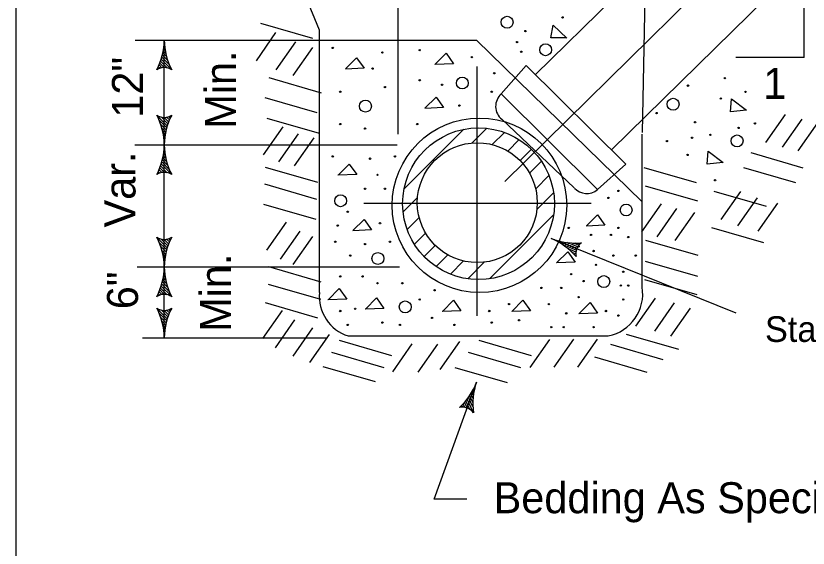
# Model space of a CAD drawing. Extents: x -1256 to -1024, y 1680 to 1979.
# Drawn here: x -1256 to -1163.3, y 1784.2 to 1846.5 of the extents above; entities that cross this region are included whole.
import ezdxf

# ---------------------------------------------------------------- set-up
doc = ezdxf.new("R2010")
doc.units = 0
doc.layers.add('1', color=7, linetype='Continuous')

msp = doc.modelspace()

# ---------------------------------------------------------------- linework, layer by layer
at = {"layer": '1'}
for p, q in [((-1198.773, 1827.133), (-1136.925, 1888.125)), ((-1236.863, 1884.374), (-1220.493, 1844.88)), ((-1211.25, 1832.654), (-1211.25, 1872.074)), ((-1195.22, 1839.632), (-1170.687, 1863.708)), ((-1186.325, 1830.838), (-1161.929, 1854.78)), ((-1163.784, 1841.623), (-1163.784, 1850.747)), ((-1182.396, 1849.567), (-1182.729, 1832.868)), ((-1221.218, 1843.869), (-1227.33, 1845.634)), ((-1225.582, 1844.551), (-1227.873, 1841.27)), ((-1220.457, 1814.149), (-1220.457, 1844.88)), ((-1242.025, 1843.688), (-1220.566, 1843.688)), ((-1238.61, 1831.425), (-1238.61, 1843.688)), ((-1220.566, 1843.688), (-1202.115, 1843.688)), ((-1202.115, 1843.688), (-1182.729, 1824.755)), ((-1238.509, 1842.539), (-1238.676, 1842.705)), ((-1238.56, 1842.894), (-1238.647, 1842.977)), ((-1238.596, 1843.235), (-1238.625, 1843.267)), ((-1223.255, 1843.47), (-1225.546, 1840.19)), ((-1221.291, 1842.821), (-1223.581, 1839.541)), ((-1238.212, 1841.314), (-1238.828, 1841.93)), ((-1238.342, 1841.756), (-1238.77, 1842.18)), ((-1238.444, 1842.158), (-1238.719, 1842.441)), ((-1238.886, 1840.447), (-1239.212, 1840.773)), ((-1238.603, 1840.476), (-1239.125, 1840.995)), ((-1238.248, 1840.429), (-1239.038, 1841.219)), ((-1237.762, 1840.248), (-1238.965, 1841.451)), ((-1238.023, 1840.817), (-1238.893, 1841.687)), ((-1163.784, 1841.623), (-1171.773, 1841.623)), ((-1239.342, 1840.288), (-1239.408, 1840.353)), ((-1239.125, 1840.378), (-1239.306, 1840.563)), ((-1202.006, 1811.408), (-1202.006, 1840.589)), ((-1199.208, 1837.377), (-1196.293, 1840.697)), ((-1196.293, 1840.697), (-1184.621, 1829.152)), ((-1220.232, 1837.486), (-1226.344, 1839.251)), ((-1199.208, 1837.377), (-1187.963, 1826.198)), ((-1220.711, 1835.177), (-1226.822, 1836.942)), ((-1239.458, 1834.865), (-1238.255, 1833.661)), ((-1239.197, 1834.296), (-1238.32, 1833.426)), ((-1238.965, 1834.684), (-1238.175, 1833.893)), ((-1238.618, 1834.636), (-1238.096, 1834.118)), ((-1238.335, 1834.665), (-1238.009, 1834.339)), ((-1238.096, 1834.734), (-1237.914, 1834.549)), ((-1237.878, 1834.825), (-1237.813, 1834.76)), ((-1220.457, 1832.759), (-1226.568, 1834.524)), ((-1190.66, 1826.375), (-1199.135, 1834.419)), ((-1166.003, 1834.96), (-1168.294, 1831.68)), ((-1164.065, 1834.425), (-1166.356, 1831.144)), ((-1239.009, 1833.799), (-1238.386, 1833.183)), ((-1224.749, 1833.549), (-1227.04, 1830.268)), ((-1162.228, 1833.985), (-1164.519, 1830.704)), ((-1238.871, 1833.357), (-1238.444, 1832.933)), ((-1238.777, 1832.955), (-1238.494, 1832.672)), ((-1238.705, 1832.574), (-1238.538, 1832.407)), ((-1222.965, 1832.719), (-1225.256, 1829.438)), ((-1210.568, 1826.263), (-1203.587, 1833.241)), ((-1202.622, 1831.646), (-1200.904, 1833.361)), ((-1200.252, 1831.45), (-1198.824, 1832.875)), ((-1182.729, 1824.755), (-1182.729, 1832.672)), ((-1238.654, 1832.219), (-1238.574, 1832.135)), ((-1238.625, 1831.878), (-1238.596, 1831.845)), ((-1221.109, 1832.251), (-1223.4, 1828.971)), ((-1198.439, 1830.7), (-1197.113, 1832.03)), ((-1242.061, 1831.425), (-1211.358, 1831.425)), ((-1238.56, 1830.631), (-1238.647, 1830.714)), ((-1238.596, 1830.972), (-1238.625, 1831.004)), ((-1238.61, 1817.143), (-1238.61, 1831.425)), ((-1197.004, 1829.576), (-1195.677, 1830.899)), ((-1238.212, 1829.051), (-1238.828, 1829.667)), ((-1238.342, 1829.493), (-1238.77, 1829.917)), ((-1238.444, 1829.895), (-1238.719, 1830.178)), ((-1238.509, 1830.276), (-1238.676, 1830.442)), ((-1163.886, 1828.707), (-1169.998, 1830.473)), ((-1238.603, 1828.213), (-1239.125, 1828.732)), ((-1238.248, 1828.166), (-1239.038, 1828.956)), ((-1237.762, 1827.985), (-1238.965, 1829.188)), ((-1238.023, 1828.554), (-1238.893, 1829.424)), ((-1220.638, 1827.024), (-1226.75, 1828.79)), ((-1195.902, 1828.112), (-1194.51, 1829.504)), ((-1184.621, 1829.152), (-1187.963, 1826.198)), ((-1176.393, 1826.988), (-1182.504, 1828.753)), ((-1164.74, 1826.97), (-1170.851, 1828.735)), ((-1239.342, 1828.025), (-1239.408, 1828.09)), ((-1239.125, 1828.115), (-1239.306, 1828.3)), ((-1238.886, 1828.184), (-1239.212, 1828.51)), ((-1195.177, 1826.27), (-1193.625, 1827.829)), ((-1220.747, 1825.041), (-1226.858, 1826.807)), ((-1176.211, 1824.824), (-1182.323, 1826.589)), ((-1168.19, 1824.204), (-1174.301, 1825.969)), ((-1171.245, 1825.973), (-1173.536, 1822.692)), ((-1210.684, 1823.581), (-1208.988, 1825.277)), ((-1195.039, 1823.849), (-1193.082, 1825.806)), ((-1169.281, 1825.215), (-1171.572, 1821.935)), ((-1220.856, 1822.696), (-1226.967, 1824.461)), ((-1215.288, 1824.61), (-1188.696, 1824.61)), ((-1180.511, 1824.534), (-1182.802, 1821.253)), ((-1182.729, 1814.794), (-1182.729, 1824.755)), ((-1166.917, 1824.603), (-1169.208, 1821.322)), ((-1200.563, 1815.758), (-1193.082, 1823.24)), ((-1178.727, 1823.958), (-1181.018, 1820.677)), ((-1176.617, 1823.523), (-1178.908, 1820.242)), ((-1224.35, 1822.37), (-1226.641, 1819.089)), ((-1210.198, 1821.5), (-1208.792, 1822.906)), ((-1222.748, 1821.322), (-1225.039, 1818.042)), ((-1168.483, 1819.955), (-1174.595, 1821.721)), ((-1239.458, 1820.583), (-1238.255, 1819.379)), ((-1238.965, 1820.402), (-1238.175, 1819.611)), ((-1238.096, 1820.452), (-1237.914, 1820.267)), ((-1237.878, 1820.543), (-1237.813, 1820.478)), ((-1221.291, 1820.71), (-1223.581, 1817.429)), ((-1209.357, 1819.785), (-1208.045, 1821.098)), ((-1171.731, 1811.749), (-1193.364, 1820.463)), ((-1239.197, 1820.014), (-1238.32, 1819.144)), ((-1239.009, 1819.517), (-1238.386, 1818.901)), ((-1238.618, 1820.354), (-1238.096, 1819.836)), ((-1238.335, 1820.383), (-1238.009, 1820.057)), ((-1208.226, 1818.35), (-1206.922, 1819.658)), ((-1192.937, 1820.307), (-1192.98, 1820.293)), ((-1192.61, 1820.209), (-1192.719, 1820.162)), ((-1192.262, 1820.122), (-1192.48, 1820.032)), ((-1191.885, 1820.046), (-1192.248, 1819.89)), ((-1191.472, 1819.988), (-1192.03, 1819.749)), ((-1191.016, 1819.945), (-1191.82, 1819.604)), ((-1190.486, 1819.934), (-1191.617, 1819.452)), ((-1189.856, 1819.963), (-1191.422, 1819.3)), ((-1190.211, 1819.579), (-1191.24, 1819.14)), ((-1176.175, 1818.477), (-1182.287, 1820.242)), ((-1238.871, 1819.075), (-1238.444, 1818.651)), ((-1238.777, 1818.672), (-1238.494, 1818.39)), ((-1206.827, 1817.183), (-1205.457, 1818.556)), ((-1190.385, 1819.271), (-1191.059, 1818.981)), ((-1190.465, 1818.995), (-1190.885, 1818.817)), ((-1190.494, 1818.749), (-1190.726, 1818.651)), ((-1238.705, 1818.292), (-1238.538, 1818.125)), ((-1238.654, 1817.937), (-1238.574, 1817.853)), ((-1205.153, 1816.298), (-1203.616, 1817.835)), ((-1203.13, 1815.754), (-1201.194, 1817.694)), ((-1190.486, 1818.517), (-1190.573, 1818.48)), ((-1176.211, 1816.026), (-1182.323, 1817.792)), ((-1241.771, 1817.143), (-1211.105, 1817.143)), ((-1238.625, 1817.596), (-1238.596, 1817.563)), ((-1238.596, 1816.69), (-1238.625, 1816.722)), ((-1238.61, 1808.845), (-1238.61, 1817.143)), ((-1220.268, 1815.374), (-1226.38, 1817.139)), ((-1238.444, 1815.613), (-1238.719, 1815.896)), ((-1238.509, 1815.994), (-1238.676, 1816.16)), ((-1238.56, 1816.349), (-1238.647, 1816.432)), ((-1237.762, 1813.703), (-1238.965, 1814.906)), ((-1238.023, 1814.272), (-1238.893, 1815.142)), ((-1238.212, 1814.768), (-1238.828, 1815.385)), ((-1238.342, 1815.211), (-1238.77, 1815.635)), ((-1220.305, 1813.319), (-1226.416, 1815.084)), ((-1176.284, 1813.862), (-1182.396, 1815.628)), ((-1239.125, 1813.833), (-1239.306, 1814.018)), ((-1238.886, 1813.902), (-1239.212, 1814.228)), ((-1238.603, 1813.931), (-1239.125, 1814.449)), ((-1238.248, 1813.884), (-1239.038, 1814.674)), ((-1239.342, 1813.743), (-1239.408, 1813.808)), ((-1181.199, 1813.496), (-1183.49, 1810.216)), ((-1239.458, 1812.285), (-1238.255, 1811.082)), ((-1238.965, 1812.104), (-1238.175, 1811.314)), ((-1238.618, 1812.057), (-1238.096, 1811.539)), ((-1238.335, 1812.086), (-1238.009, 1811.76)), ((-1238.096, 1812.155), (-1237.914, 1811.97)), ((-1237.878, 1812.246), (-1237.813, 1812.18)), ((-1220.638, 1811.154), (-1226.75, 1812.92)), ((-1178.981, 1812.92), (-1181.272, 1809.639)), ((-1177.125, 1812.307), (-1179.416, 1809.027)), ((-1239.197, 1811.716), (-1238.32, 1810.846)), ((-1239.009, 1811.22), (-1238.386, 1810.603)), ((-1224.821, 1812.053), (-1227.112, 1808.773)), ((-1238.871, 1810.777), (-1238.444, 1810.353)), ((-1238.777, 1810.375), (-1238.494, 1810.092)), ((-1223.364, 1810.937), (-1225.655, 1807.656)), ((-1238.705, 1809.995), (-1238.538, 1809.828)), ((-1238.654, 1809.639), (-1238.574, 1809.556)), ((-1238.625, 1809.299), (-1238.596, 1809.266)), ((-1221.291, 1809.998), (-1223.581, 1806.718)), ((-1241.155, 1808.845), (-1219.543, 1808.845)), ((-1219.326, 1809.241), (-1221.617, 1805.96)), ((-1212.011, 1806.754), (-1218.122, 1808.519)), ((-1217.107, 1809.063), (-1186.687, 1809.063)), ((-1204.08, 1808.41), (-1206.371, 1805.13)), ((-1195.677, 1806.754), (-1201.789, 1808.519)), ((-1193.567, 1808.664), (-1195.858, 1805.384)), ((-1190.769, 1808.7), (-1193.06, 1805.42)), ((-1188, 1808.7), (-1190.291, 1805.42)), ((-1178.43, 1807.475), (-1184.541, 1809.241)), ((-1209.647, 1808.157), (-1211.938, 1804.876)), ((-1206.668, 1808.12), (-1208.959, 1804.84)), ((-1180.286, 1806.286), (-1186.397, 1808.052)), ((-1212.888, 1805.347), (-1219, 1807.113)), ((-1196.91, 1805.347), (-1203.021, 1807.113)), ((-1182.142, 1804.807), (-1188.253, 1806.573)), ((-1213.903, 1803.687), (-1220.015, 1805.453)), ((-1198.476, 1803.582), (-1204.587, 1805.347)), ((-1207.03, 1789.967), (-1202.1, 1803.658)), ((-1202.325, 1802.893), (-1202.376, 1803.002)), ((-1202.238, 1803.227), (-1202.253, 1803.267)), ((-1202.521, 1800.758), (-1203.043, 1801.871)), ((-1202.528, 1801.288), (-1202.898, 1802.078)), ((-1202.506, 1801.748), (-1202.76, 1802.295)), ((-1202.463, 1802.161), (-1202.63, 1802.524)), ((-1202.398, 1802.542), (-1202.499, 1802.756)), ((-1203.703, 1800.722), (-1203.811, 1800.954)), ((-1203.456, 1800.704), (-1203.652, 1801.121)), ((-1203.181, 1800.635), (-1203.5, 1801.298)), ((-1202.869, 1800.472), (-1203.34, 1801.483)), ((-1202.47, 1800.135), (-1203.188, 1801.672)), ((-1203.942, 1800.708), (-1203.978, 1800.791)), ((-1203.239, 1789.967), (-1207.03, 1789.967))]:
    msp.add_line(p, q, dxfattribs=at)
msp.add_lwpolyline([(-1255.959, 1679.691), (-1024.468, 1679.691), (-1024.468, 1979.268), (-1255.959, 1979.268)], close=True, dxfattribs=at)
for points in [[(-1191.563, 1843.924), (-1193.411, 1843.941), (-1193.139, 1845.425), (-1191.545, 1843.922)], [(-1206.958, 1840.839), (-1205.66, 1842.147), (-1204.783, 1840.915), (-1206.98, 1840.828)], [(-1217.412, 1840.299), (-1216.114, 1841.607), (-1215.237, 1840.375), (-1217.434, 1840.288)], [(-1208.125, 1835.706), (-1206.82, 1837.014), (-1205.95, 1835.782), (-1208.139, 1835.695)], [(-1170.543, 1835.494), (-1172.381, 1835.305), (-1172.276, 1836.81), (-1170.524, 1835.493)], [(-1173.292, 1829.373), (-1175.125, 1829.179), (-1175.025, 1830.689), (-1173.268, 1829.367)], [(-1218.282, 1827.872), (-1216.984, 1829.181), (-1216.107, 1827.949), (-1218.304, 1827.862)], [(-1189.254, 1821.931), (-1187.949, 1823.24), (-1187.079, 1822.007), (-1189.268, 1821.92)], [(-1216.542, 1821.391), (-1215.237, 1822.7), (-1214.367, 1821.467), (-1216.556, 1821.38)], [(-1192.734, 1817.61), (-1191.436, 1818.919), (-1190.559, 1817.687), (-1192.755, 1817.6)], [(-1219.442, 1813.29), (-1218.144, 1814.598), (-1217.267, 1813.366), (-1219.464, 1813.279)], [(-1215.092, 1812.209), (-1213.787, 1813.518), (-1212.917, 1812.285), (-1215.107, 1812.198)], [(-1206.088, 1811.941), (-1204.79, 1813.25), (-1203.913, 1812.017), (-1206.11, 1811.93)], [(-1197.961, 1811.941), (-1196.663, 1813.25), (-1195.786, 1812.017), (-1197.983, 1811.93)], [(-1190.124, 1811.669), (-1188.819, 1812.978), (-1187.949, 1811.745), (-1190.138, 1811.658)]]:
    msp.add_lwpolyline(points, dxfattribs=at)
for centre, radius in [((-1198.517, 1845.763), 0.697), ((-1192.037, 1846.335), 0.0797), ((-1196.38, 1844.726), 0.0797), ((-1218.899, 1842.768), 0.0797), ((-1197.345, 1843.439), 0.0797), ((-1194.012, 1842.546), 0.697), ((-1213.092, 1842.228), 0.0797), ((-1208.735, 1842.5), 0.0797), ((-1202.642, 1841.688), 0.0797), ((-1196.863, 1842.313), 0.0797), ((-1214.252, 1840.339), 0.0797), ((-1200.028, 1839.799), 0.0797), ((-1208.735, 1838.987), 0.0797), ((-1203.758, 1838.654), 0.697), ((-1173.063, 1839.238), 0.0797), ((-1212.802, 1838.179), 0.0797), ((-1206.125, 1838.447), 0.0797), ((-1177.367, 1838.348), 0.0797), ((-1218.026, 1837.639), 0.0797), ((-1200.318, 1837.639), 0.0797), ((-1170.644, 1837.616), 0.0797), ((-1215.079, 1835.953), 0.697), ((-1179.104, 1836.171), 0.697), ((-1173.53, 1836.831), 0.0797), ((-1204.092, 1836.019), 0.0797), ((-1181.035, 1835.146), 0.0797), ((-1201.753, 1824.354), 10.208), ((-1218.026, 1833.858), 0.0797), ((-1215.122, 1833.318), 0.0797), ((-1201.862, 1824.535), 8.874), ((-1209.029, 1833.858), 0.0797), ((-1176.539, 1834.061), 0.0797), ((-1171.459, 1833.401), 0.0797), ((-1169.536, 1833.923), 0.0797), ((-1174.742, 1832.594), 0.0797), ((-1171.632, 1831.881), 0.697), ((-1202.004, 1824.658), 7.013), ((-1179.833, 1831.864), 0.0797), ((-1176.89, 1832.255), 0.0797), ((-1218.899, 1830.077), 0.0797), ((-1214.542, 1829.806), 0.0797), ((-1211.639, 1830.077), 0.0797), ((-1177.412, 1830.239), 0.0797), ((-1213.672, 1827.913), 0.0797), ((-1174.208, 1827.274), 0.0797), ((-1215.122, 1826.293), 0.0797), ((-1212.802, 1826.293), 0.0797), ((-1185.51, 1826.025), 0.0797), ((-1217.982, 1824.879), 0.697), ((-1186.674, 1825.213), 0.0797), ((-1184.597, 1823.799), 0.697), ((-1217.156, 1823.592), 0.0797), ((-1213.382, 1822.244), 0.0797), ((-1218.316, 1821.972), 0.0797), ((-1191.317, 1821.704), 0.0797), ((-1185.51, 1821.704), 0.0797), ((-1188.704, 1820.892), 0.0797), ((-1186.384, 1820.892), 0.0797), ((-1184.35, 1820.624), 0.0797), ((-1218.609, 1820.084), 0.0797), ((-1215.122, 1819.812), 0.0797), ((-1212.222, 1820.084), 0.0797), ((-1190.157, 1819.544), 0.0797), ((-1216.866, 1818.463), 0.0797), ((-1213.629, 1818.126), 0.697), ((-1188.414, 1819.003), 0.0797), ((-1186.09, 1818.463), 0.0797), ((-1183.48, 1818.463), 0.0797), ((-1188.124, 1817.383), 0.0797), ((-1218.026, 1816.031), 0.0797), ((-1215.416, 1816.031), 0.0797), ((-1191.027, 1816.303), 0.0797), ((-1187.21, 1815.426), 0.697), ((-1184.93, 1816.571), 0.0797), ((-1213.672, 1815.223), 0.0797), ((-1210.769, 1815.223), 0.0797), ((-1189.577, 1815.491), 0.0797), ((-1185.22, 1814.951), 0.0797), ((-1184.35, 1814.951), 0.0797), ((-1206.995, 1814.411), 0.0797), ((-1194.511, 1814.683), 0.0797), ((-1192.187, 1814.683), 0.0797), ((-1210.435, 1812.457), 0.697), ((-1208.735, 1813.33), 0.0797), ((-1190.157, 1813.602), 0.0797), ((-1184.93, 1813.33), 0.0797), ((-1218.026, 1811.982), 0.0797), ((-1216.286, 1812.25), 0.0797), ((-1200.608, 1811.982), 0.0797), ((-1198.284, 1812.79), 0.0797), ((-1193.641, 1812.79), 0.0797), ((-1186.964, 1811.982), 0.0797), ((-1207.285, 1811.17), 0.0797), ((-1191.607, 1811.71), 0.0797), ((-1185.51, 1811.442), 0.0797), ((-1217.156, 1810.362), 0.0797), ((-1213.092, 1810.63), 0.0797), ((-1211.059, 1810.362), 0.0797), ((-1204.672, 1810.362), 0.0797), ((-1200.318, 1810.63), 0.0797), ((-1197.124, 1810.902), 0.0797), ((-1193.351, 1810.09), 0.0797), ((-1191.897, 1810.09), 0.0797), ((-1188.414, 1810.09), 0.0797)]:
    msp.add_circle(centre, radius, dxfattribs=at)
for centre, radius, start, end in [((-1246.306, 1843.761), 7.699, 332.49312, 359.43439), ((-1230.909, 1843.761), 7.699, 180.5656, 207.50688), ((-1238.608, 1838.899), 1.57, 56.33814, 123.66186), ((-1197.932, 1835.926), 1.929, 131.31549, 231.49256), ((-1246.306, 1831.346), 7.699, 0.5656, 27.50688), ((-1238.608, 1836.208), 1.57, 236.33813, 303.66185), ((-1230.909, 1831.346), 7.699, 152.49312, 179.43439), ((-1246.306, 1831.498), 7.699, 332.49312, 359.43439), ((-1230.909, 1831.498), 7.699, 180.5656, 207.50688), ((-1238.608, 1826.636), 1.57, 56.33814, 123.66186), ((-1189.221, 1827.654), 1.925, 221.7176, 310.73615), ((-1246.306, 1817.064), 7.699, 0.5656, 27.50688), ((-1238.608, 1821.926), 1.57, 236.33813, 303.66185), ((-1230.909, 1817.064), 7.699, 152.49312, 179.43439), ((-1196.313, 1813.348), 7.699, 40.5528, 67.49408), ((-1190.559, 1827.63), 7.699, 248.62529, 275.56657), ((-1188.926, 1818.672), 1.57, 124.39782, 191.72154), ((-1246.306, 1817.216), 7.699, 332.49312, 359.43439), ((-1230.909, 1817.216), 7.699, 180.5656, 207.50688), ((-1238.608, 1812.354), 1.57, 56.33814, 123.66186), ((-1215.607, 1813.693), 4.868, 174.65461, 252.08229), ((-1187.687, 1813.986), 5.026, 281.46447, 9.22064), ((-1246.306, 1808.767), 7.699, 0.5656, 27.50688), ((-1238.608, 1813.629), 1.57, 236.33813, 303.66185), ((-1230.909, 1808.767), 7.699, 152.49312, 179.43439), ((-1209.315, 1806.337), 7.699, 312.67705, 339.61833), ((-1194.829, 1801.117), 7.699, 160.74953, 187.69081), ((-1203.72, 1799.153), 1.57, 36.52207, 103.84579)]:
    msp.add_arc(centre, radius, start, end, dxfattribs=at)

# ---------------------------------------------------------------- texts
for s, p in [('Min.', (-1230.215, 1833.306)), ('12"', (-1241.09, 1834.599)), ('Var.', (-1241.974, 1821.759)), ('Min.', (-1230.802, 1809.542)), ('6"', (-1241.677, 1812.187))]:
    msp.add_text(s, height=3.6247, rotation=90, dxfattribs=at).set_placement(p)
for s, height, p in [('1', 3.625, (-1168.561, 1836.805)), ('Standard Tee, Barrel Size As Specified On Plans', 3, (-1168.369, 1808.366)), ('Bedding As Specified', 3.62487, (-1200.094, 1788.325))]:
    msp.add_text(s, height=height, dxfattribs=at).set_placement(p)

doc.saveas('drawing.dxf')
